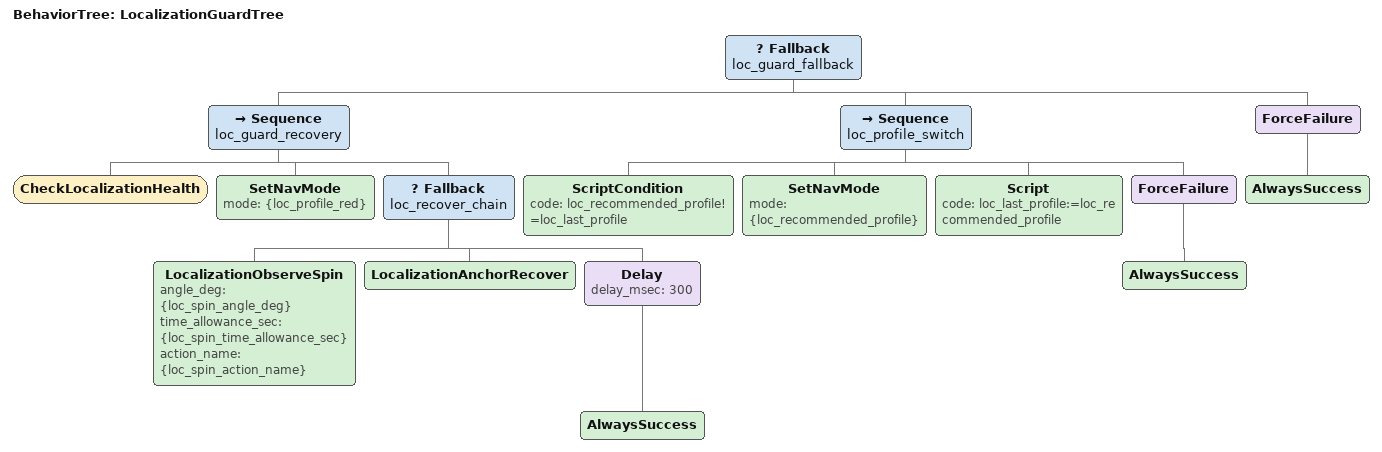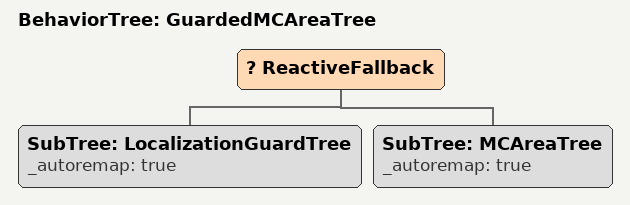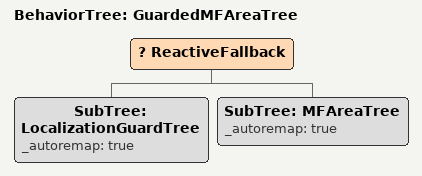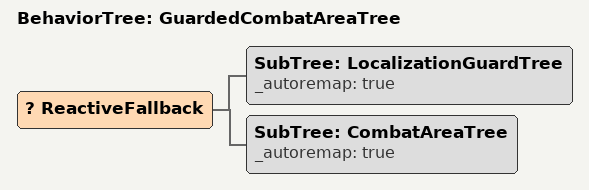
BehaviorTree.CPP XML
<!-- 定位守护子树：红色风险时中断并恢复，黄/橙时做 profile 轻量切换 -->
<root BTCPP_format="4">
  <BehaviorTree ID="LocalizationGuardTree">
    <Fallback name="loc_guard_fallback">
      <!-- 抢占恢复分支：仅在 CheckLocalizationHealth 返回 SUCCESS 时进入 -->
      <Sequence name="loc_guard_recovery">
        <CheckLocalizationHealth/>
        <SetNavMode mode="{loc_profile_red}"/>
        <Fallback name="loc_recover_chain">
          <LocalizationObserveSpin angle_deg="{loc_spin_angle_deg}"
                                   time_allowance_sec="{loc_spin_time_allowance_sec}"
                                   action_name="{loc_spin_action_name}"/>
          <LocalizationAnchorRecover/>
          <Delay delay_msec="300">
            <AlwaysSuccess/>
          </Delay>
        </Fallback>
      </Sequence>

      <!-- 非抢占分支：根据推荐 profile 做轻量切换，切换后返回 FAILURE 让主任务继续 -->
      <Sequence name="loc_profile_switch">
        <ScriptCondition code="loc_recommended_profile!=loc_last_profile"/>
        <SetNavMode mode="{loc_recommended_profile}"/>
        <Script code="loc_last_profile:=loc_recommended_profile"/>
        <ForceFailure>
          <AlwaysSuccess/>
        </ForceFailure>
      </Sequence>

      <!-- 默认透明放行 -->
      <ForceFailure>
        <AlwaysSuccess/>
      </ForceFailure>
    </Fallback>
  </BehaviorTree>

  <BehaviorTree ID="GuardedMCAreaTree">
    <ReactiveFallback>
      <SubTree ID="LocalizationGuardTree" _autoremap="true"/>
      <SubTree ID="MCAreaTree" _autoremap="true"/>
    </ReactiveFallback>
  </BehaviorTree>

  <BehaviorTree ID="GuardedMFAreaTree">
    <ReactiveFallback>
      <SubTree ID="LocalizationGuardTree" _autoremap="true"/>
      <SubTree ID="MFAreaTree" _autoremap="true"/>
    </ReactiveFallback>
  </BehaviorTree>

  <BehaviorTree ID="GuardedCombatAreaTree">
    <ReactiveFallback>
      <SubTree ID="LocalizationGuardTree" _autoremap="true"/>
      <SubTree ID="CombatAreaTree" _autoremap="true"/>
    </ReactiveFallback>
  </BehaviorTree>
</root>
